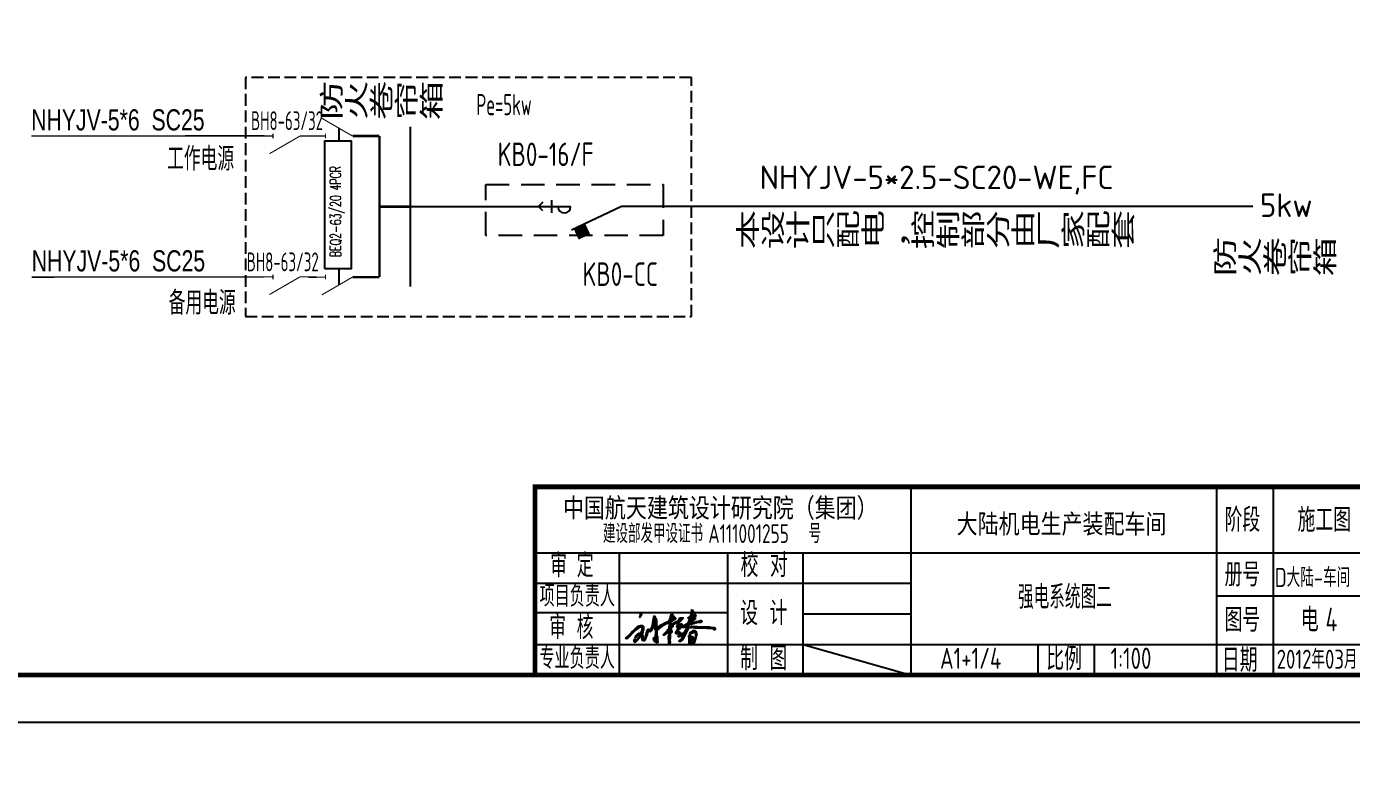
# Model space of a CAD drawing. Extents: x 2166032 to 5302137, y 581493 to 2416206.
# Drawn here: x 2878715 to 2906887, y 1048777 to 1064507 of the extents above; entities that cross this region are included whole.
import ezdxf
from ezdxf.enums import TextEntityAlignment as Align

# ---------------------------------------------------------------- set-up
doc = ezdxf.new("R2010")
doc.units = 0
doc.header["$LTSCALE"] = 1000
doc.header["$MEASUREMENT"] = 0
doc.linetypes.add('DASH', pattern=[0.35, 0.25, -0.1])
doc.linetypes.add('DASHED', pattern=[0.75, 0.5, -0.25])
for name, color, linetype in [('DOTLN', 2, 'Continuous'), ('EQUIP', 80, 'Continuous'), ('EQUIP-照明', 3, 'Continuous'), ('PUB_TEXT', 7, 'Continuous'), ('PUB_TITLE', 137, 'Continuous'), ('TEL_TEXT', 7, 'Continuous'), ('WIRE-动力', 2, 'Continuous'), ('电气', 3, 'Continuous'), ('表格', 7, 'Continuous')]:
    doc.layers.add(name, color=color, linetype=linetype)
doc.styles.add('-黑体', font='simhei.ttf', dxfattribs={"width": 0.8})
doc.styles.add('_HZTXT', font='！tssdeng.shx', dxfattribs={"width": 0.8, "bigfont": '！tssdchn.shx'})
doc.styles.add('_TEL_DIM', font='@tssdeng.shx', dxfattribs={"width": 0.8, "height": 3.5, "bigfont": '!tssdchn.shx'})
doc.styles.add('HZ', font='！tssdeng.shx', dxfattribs={"bigfont": '！tssdchn.shx'})
doc.styles.add('MONOTXT', font='tssdeng.shx', dxfattribs={"bigfont": 'tssdchn.shx'})
doc.styles.add('SIMPLEX', font='SIMPLEX.SHX')
doc.styles.add('TSSD_REIN', font='tssdeng.shx', dxfattribs={"width": 0.7, "bigfont": 'tssdchn.shx'})

# ---------------------------------------------------------------- blocks, each defined once
blk = doc.blocks.new('$图签$00000001')
blk.add_line((-123, 6.5), (-100, 0))
at = {"layer": 'PUB_TITLE'}
for p, q in [((-100, 0), (-100, 40)), ((-35, 0), (-35, 40)), ((-23, 0), (-23, 40)), ((-180, 26), (0, 26)), ((-162, 0), (-162, 26)), ((-139, 0), (-139, 26)), ((-123, 0), (-123, 26)), ((-180, 19.5), (-100, 19.5)), ((-35, 16.86), (0, 16.86)), ((-180, 13.28), (-139, 13.28)), ((-123, 13), (-100, 13)), ((-180, 6.5), (0, 6.5)), ((-73, 0), (-73, 6.5)), ((-61, 0), (-61, 6.5))]:
    blk.add_line(p, q, dxfattribs=at)
at = {"layer": 'PUB_TITLE', "const_width": 1}
blk.add_lwpolyline([(-180, 0), (-180, 40), (0, 40)], dxfattribs=at)
at = {"layer": 'PUB_TITLE'}
blk.add_lwpolyline([(0, 40), (-180, 40), (-180, 0), (0, 0)], close=True, dxfattribs=at)
at = {"layer": 'PUB_TEXT', "style": 'TSSD_REIN'}
for s, height, width, p in [('阶段', 5, 0.8, (-33.39, 30.46)), ('施工图', 5, 0.8, (-17.87, 30.46)), ('建设部发甲设证书', 4, 0.7, (-165.53, 28.06)), ('A111001255', 4, 0.7, (-143.13, 28.06)), ('号', 4, 0.7, (-121.8, 28.06)), ('审', 5, 0.75, (-176.74, 20.78)), ('定', 5, 0.75, (-171.1, 20.78)), ('校 对', 5, 0.8, (-136.27, 20.81)), ('册号', 5, 0.8, (-33.39, 18.85)), ('D大陆-车间', 4.05, 0.75, (-22.67, 18.71)), ('项目负责人', 4.5, 0.75, (-179.02, 14.53)), ('设 计', 5, 0.8, (-136.37, 10.62)), ('图号', 5, 0.8, (-33.39, 9.19)), ('电', 5, 0.8, (-17.17, 9.21)), ('审 核', 5, 0.75, (-176.96, 7.62)), ('专业负责人', 4.5, 0.75, (-179.03, 1.3)), ('制 图', 5, 0.8, (-136.37, 1.02)), ('A1+1/4', 4.5, 0.75, (-93.87, 1.3)), ('比例', 5, 0.8, (-71.29, 1.01)), ('1:100', 4.5, 0.75, (-57.61, 1.3)), ('日期', 5, 0.8, (-33.97, 0.67)), ('2012年03月', 4.05, 0.75, (-22.29, 1.33))]:
    blk.add_text(s, height=height, dxfattribs=dict(at, width=width)).set_placement(p)
at = {"layer": 'PUB_TITLE', "color": 7, "style": '-黑体', "width": 0.8}
blk.add_text('中国航天建筑设计研究院（集团）', height=4.0889, dxfattribs=at).set_placement((-174.05, 33.5))
blk.add_text('大陆机电生产装配车间', height=4.089, dxfattribs=at).set_placement((-68.03, 30.09), align=Align.CENTER)
blk = doc.blocks.new('刘桂春')
h = blk.add_hatch()
h.set_pattern_fill('ANSI37', color=256, scale=3, style=0)
h.set_pattern_definition([(45, (0, 0), (-3.367596045, 3.367596045), []), (135, (0, 0), (-3.367596045, -3.367596045), [])])
h.paths.add_polyline_path([(1369061, -138528), (1369058, -138536), (1369053, -138542), (1369048, -138553), (1369045, -138561), (1369048, -138565), (1369054, -138563), (1369059, -138554), (1369065, -138546), (1369071, -138534), (1369075, -138527), (1369075, -138516), (1369071, -138512), (1369066, -138506), (1369055, -138505), (1369049, -138506), (1369045, -138508), (1369045, -138512), (1369053, -138518), (1369057, -138521)], flags=17)
h.paths.add_polyline_path([(1369095, -138688), (1369086, -138679), (1369080, -138673), (1369068, -138673), (1369054, -138673), (1369048, -138679), (1369038, -138679), (1369028, -138684), (1369017, -138689), (1369002, -138702), (1368988, -138716), (1368971, -138734), (1368939, -138765), (1368920, -138785), (1368902, -138805), (1368895, -138812), (1368891, -138814), (1368881, -138820), (1368872, -138828), (1368862, -138837), (1368857, -138842), (1368869, -138850), (1368883, -138847), (1368893, -138838), (1368913, -138820), (1368946, -138779), (1368990, -138736), (1369038, -138702), (1369056, -138694), (1369064, -138694), (1369081, -138694), (1369081, -138726), (1369077, -138747), (1369068, -138758), (1369068, -138769), (1369056, -138769), (1369038, -138774), (1369015, -138793), (1369000, -138806), (1368989, -138828), (1368980, -138843), (1368986, -138843), (1368993, -138832), (1369010, -138814), (1369032, -138792), (1369049, -138793), (1369056, -138798), (1369045, -138813), (1369017, -138851), (1369009, -138860), (1368994, -138879), (1368985, -138885), (1368983, -138880), (1368983, -138863), (1368980, -138854), (1368975, -138861), (1368975, -138890), (1368986, -138898), (1368996, -138892), (1369017, -138869), (1369050, -138828), (1369068, -138813), (1369070, -138820), (1369080, -138855), (1369090, -138878), (1369111, -138878), (1369124, -138848), (1369145, -138795), (1369154, -138751), (1369164, -138750), (1369178, -138757), (1369205, -138742), (1369221, -138705), (1369235, -138629), (1369236, -138598), (1369244, -138587), (1369246, -138614), (1369253, -138629), (1369252, -138720), (1369250, -138729), (1369259, -138729), (1369258, -138853), (1369267, -138854), (1369268, -138885), (1369264, -138885), (1369251, -138875), (1369237, -138851), (1369237, -138834), (1369233, -138834), (1369229, -138851), (1369236, -138867), (1369244, -138887), (1369252, -138891), (1369260, -138895), (1369270, -138904), (1369281, -138904), (1369288, -138895), (1369288, -138886), (1369281, -138880), (1369281, -138816), (1369275, -138806), (1369275, -138743), (1369279, -138734), (1369314, -138705), (1369346, -138682), (1369431, -138637), (1369444, -138629), (1369444, -138683), (1369439, -138688), (1369438, -138711), (1369416, -138730), (1369416, -138740), (1369406, -138749), (1369365, -138790), (1369358, -138800), (1369370, -138800), (1369395, -138786), (1369416, -138772), (1369427, -138764), (1369438, -138765), (1369438, -138803), (1369431, -138810), (1369432, -138919), (1369442, -138925), (1369449, -138921), (1369452, -138894), (1369445, -138883), (1369446, -138853), (1369450, -138849), (1369450, -138772), (1369474, -138767), (1369474, -138743), (1369466, -138730), (1369466, -138702), (1369472, -138692), (1369486, -138692), (1369486, -138680), (1369480, -138677), (1369484, -138671), (1369542, -138634), (1369551, -138636), (1369548, -138649), (1369543, -138681), (1369539, -138696), (1369550, -138703), (1369560, -138700), (1369577, -138685), (1369581, -138679), (1369587, -138679), (1369587, -138684), (1369583, -138687), (1369562, -138705), (1369550, -138725), (1369539, -138743), (1369525, -138765), (1369525, -138778), (1369536, -138787), (1369568, -138773), (1369574, -138783), (1369564, -138800), (1369558, -138819), (1369570, -138826), (1369583, -138818), (1369600, -138802), (1369615, -138796), (1369631, -138780), (1369638, -138776), (1369642, -138780), (1369636, -138792), (1369615, -138826), (1369605, -138851), (1369584, -138869), (1369573, -138872), (1369573, -138884), (1369591, -138884), (1369610, -138869), (1369638, -138825), (1369666, -138773), (1369693, -138704), (1369693, -138680), (1369705, -138669), (1369767, -138649), (1369821, -138632), (1369854, -138632), (1369870, -138626), (1369870, -138614), (1369864, -138606), (1369850, -138609), (1369831, -138614), (1369799, -138621), (1369732, -138645), (1369709, -138652), (1369710, -138643), (1369723, -138635), (1369742, -138625), (1369765, -138604), (1369776, -138592), (1369785, -138591), (1369784, -138573), (1369775, -138574), (1369770, -138568), (1369776, -138563), (1369792, -138550), (1369792, -138539), (1369785, -138527), (1369765, -138526), (1369765, -138535), (1369744, -138544), (1369744, -138518), (1369756, -138507), (1369751, -138500), (1369751, -138491), (1369757, -138479), (1369749, -138467), (1369737, -138467), (1369738, -138486), (1369734, -138500), (1369729, -138511), (1369729, -138533), (1369724, -138544), (1369712, -138556), (1369706, -138565), (1369698, -138564), (1369690, -138568), (1369690, -138576), (1369698, -138584), (1369709, -138587), (1369704, -138602), (1369693, -138613), (1369700, -138614), (1369699, -138621), (1369694, -138630), (1369683, -138645), (1369667, -138653), (1369637, -138668), (1369614, -138680), (1369602, -138686), (1369602, -138699), (1369607, -138699), (1369632, -138699), (1369654, -138689), (1369676, -138683), (1369672, -138696), (1369663, -138724), (1369645, -138759), (1369630, -138765), (1369613, -138782), (1369591, -138794), (1369584, -138797), (1369580, -138795), (1369584, -138789), (1369586, -138780), (1369584, -138764), (1369576, -138757), (1369567, -138759), (1369556, -138763), (1369547, -138764), (1369544, -138758), (1369553, -138743), (1369570, -138726), (1369588, -138697), (1369608, -138666), (1369608, -138651), (1369598, -138651), (1369577, -138664), (1369560, -138678), (1369562, -138668), (1369566, -138646), (1369572, -138642), (1369577, -138620), (1369596, -138607), (1369630, -138572), (1369579, -138572), (1369563, -138606), (1369555, -138611), (1369528, -138624), (1369505, -138636), (1369481, -138653), (1369459, -138663), (1369457, -138624), (1369463, -138621), (1369498, -138599), (1369522, -138591), (1369523, -138574), (1369496, -138552), (1369492, -138536), (1369470, -138524), (1369465, -138533), (1369454, -138552), (1369454, -138570), (1369446, -138590), (1369438, -138611), (1369420, -138620), (1369379, -138640), (1369340, -138660), (1369307, -138683), (1369276, -138713), (1369268, -138632), (1369268, -138605), (1369260, -138580), (1369252, -138566), (1369252, -138554), (1369240, -138542), (1369233, -138562), (1369231, -138580), (1369227, -138611), (1369222, -138638), (1369218, -138663), (1369213, -138688), (1369204, -138711), (1369189, -138734), (1369180, -138734), (1369168, -138723), (1369157, -138720), (1369152, -138730), (1369143, -138746), (1369137, -138770), (1369128, -138808), (1369123, -138820), (1369118, -138838), (1369112, -138843), (1369112, -138851), (1369107, -138856), (1369101, -138856), (1369095, -138856), (1369095, -138836), (1369089, -138832), (1369089, -138814), (1369084, -138803), (1369084, -138775), (1369090, -138762), (1369090, -138745), (1369095, -138739), (1369095, -138717)])
h.paths.add_polyline_path([(1369424, -138744), (1369427, -138740), (1369432, -138735), (1369438, -138735), (1369438, -138744), (1369433, -138748), (1369426, -138748)], flags=16)
h.paths.add_polyline_path([(1369452, -138737), (1369455, -138735), (1369459, -138735), (1369461, -138737), (1369458, -138743), (1369454, -138742), (1369452, -138743)], flags=16)
h.paths.add_polyline_path([(1369729, -138574), (1369734, -138568), (1369735, -138561), (1369744, -138561), (1369751, -138560), (1369752, -138557), (1369755, -138557), (1369759, -138552), (1369762, -138552), (1369764, -138556), (1369760, -138560), (1369756, -138563), (1369752, -138565), (1369751, -138573), (1369744, -138573), (1369741, -138578), (1369736, -138580), (1369732, -138579)], flags=16)
h.paths.add_polyline_path([(1369775, -138702), (1369781, -138708), (1369887, -138708), (1369893, -138708), (1369903, -138706), (1369914, -138710), (1369928, -138711), (1369933, -138706), (1369939, -138712), (1370025, -138714), (1370031, -138729), (1370048, -138731), (1370050, -138716), (1370045, -138706), (1370034, -138699), (1370010, -138699), (1369982, -138697), (1369975, -138691), (1369821, -138691), (1369815, -138685), (1369775, -138685), (1369751, -138685), (1369732, -138686), (1369727, -138692), (1369717, -138694), (1369709, -138694), (1369702, -138699), (1369721, -138705), (1369729, -138703), (1369741, -138699), (1369751, -138701), (1369756, -138706), (1369771, -138706)])
h.paths.add_polyline_path([(1369700, -138854), (1369699, -138915), (1369708, -138922), (1369714, -138915), (1369722, -138910), (1369718, -138905), (1369714, -138905), (1369715, -138896), (1369719, -138896), (1369727, -138890), (1369729, -138894), (1369728, -138912), (1369731, -138922), (1369738, -138926), (1369758, -138925), (1369764, -138915), (1369771, -138903), (1369780, -138889), (1369784, -138877), (1369795, -138838), (1369803, -138818), (1369808, -138786), (1369802, -138778), (1369802, -138757), (1369784, -138746), (1369748, -138746), (1369732, -138761), (1369714, -138773), (1369708, -138777), (1369708, -138794), (1369708, -138804), (1369697, -138809)])
h.paths.add_polyline_path([(1369721, -138813), (1369721, -138793), (1369722, -138787), (1369729, -138779), (1369731, -138776), (1369740, -138777), (1369743, -138770), (1369762, -138771), (1369764, -138760), (1369786, -138761), (1369787, -138831), (1369781, -138835), (1369780, -138851), (1369780, -138857), (1369772, -138858), (1369768, -138845), (1369764, -138838), (1369760, -138835), (1369759, -138827), (1369747, -138825), (1369733, -138826), (1369726, -138829), (1369727, -138844), (1369722, -138842), (1369721, -138839)], flags=16)
h.paths.add_polyline_path([(1369733, -138845), (1369737, -138841), (1369747, -138844), (1369751, -138849), (1369751, -138857), (1369753, -138862), (1369757, -138864), (1369759, -138878), (1369759, -138893), (1369755, -138898), (1369751, -138900), (1369751, -138908), (1369747, -138914), (1369742, -138910), (1369736, -138905), (1369733, -138898), (1369735, -138888), (1369730, -138883), (1369728, -138877), (1369733, -138875), (1369734, -138859)], flags=16)
for p, q in [((1369049, -138506), (1369045, -138508)), ((1369045, -138508), (1369045, -138512)), ((1369045, -138512), (1369053, -138518)), ((1369048, -138553), (1369045, -138561)), ((1369045, -138561), (1369048, -138565)), ((1369053, -138542), (1369048, -138553)), ((1369048, -138565), (1369054, -138563)), ((1369055, -138505), (1369049, -138506)), ((1369053, -138518), (1369057, -138521)), ((1369058, -138536), (1369053, -138542)), ((1369054, -138563), (1369059, -138554)), ((1369066, -138506), (1369055, -138505)), ((1369057, -138521), (1369061, -138528)), ((1369061, -138528), (1369058, -138536)), ((1369059, -138554), (1369065, -138546)), ((1369065, -138546), (1369071, -138534)), ((1369071, -138512), (1369066, -138506)), ((1369075, -138516), (1369071, -138512)), ((1369071, -138534), (1369075, -138527)), ((1369075, -138527), (1369075, -138516)), ((1369231, -138580), (1369233, -138562)), ((1369233, -138562), (1369240, -138542)), ((1369240, -138542), (1369252, -138554)), ((1369252, -138554), (1369252, -138566)), ((1369252, -138566), (1369260, -138580)), ((1369454, -138552), (1369465, -138533)), ((1369454, -138570), (1369454, -138552)), ((1369465, -138533), (1369470, -138524)), ((1369470, -138524), (1369492, -138536)), ((1369492, -138536), (1369496, -138552)), ((1369496, -138552), (1369523, -138574)), ((1369690, -138568), (1369698, -138564)), ((1369690, -138576), (1369690, -138568)), ((1369698, -138564), (1369706, -138565)), ((1369706, -138565), (1369712, -138556)), ((1369712, -138556), (1369724, -138544)), ((1369724, -138544), (1369729, -138533)), ((1369729, -138511), (1369734, -138500)), ((1369729, -138533), (1369729, -138511)), ((1369734, -138568), (1369729, -138574)), ((1369734, -138500), (1369738, -138486)), ((1369735, -138561), (1369734, -138568)), ((1369744, -138561), (1369735, -138561)), ((1369738, -138486), (1369737, -138467)), ((1369737, -138467), (1369749, -138467)), ((1369756, -138507), (1369744, -138518)), ((1369744, -138518), (1369744, -138544)), ((1369744, -138544), (1369765, -138535)), ((1369751, -138560), (1369744, -138561)), ((1369749, -138467), (1369757, -138479)), ((1369757, -138479), (1369751, -138491)), ((1369751, -138491), (1369751, -138500)), ((1369751, -138500), (1369756, -138507)), ((1369752, -138557), (1369751, -138560)), ((1369751, -138573), (1369752, -138565)), ((1369755, -138557), (1369752, -138557)), ((1369752, -138565), (1369756, -138563)), ((1369759, -138552), (1369755, -138557)), ((1369756, -138563), (1369760, -138560)), ((1369762, -138552), (1369759, -138552)), ((1369760, -138560), (1369764, -138556)), ((1369764, -138556), (1369762, -138552)), ((1369765, -138535), (1369765, -138526)), ((1369765, -138526), (1369785, -138527)), ((1369776, -138563), (1369770, -138568)), ((1369770, -138568), (1369775, -138574)), ((1369792, -138550), (1369776, -138563)), ((1369785, -138527), (1369792, -138539)), ((1369792, -138539), (1369792, -138550)), ((1368939, -138765), (1368971, -138734)), ((1368990, -138736), (1368946, -138779)), ((1368971, -138734), (1368988, -138716)), ((1368988, -138716), (1369002, -138702)), ((1369038, -138702), (1368990, -138736)), ((1369002, -138702), (1369017, -138689)), ((1369017, -138689), (1369028, -138684)), ((1369028, -138684), (1369038, -138679)), ((1369038, -138679), (1369048, -138679)), ((1369056, -138694), (1369038, -138702)), ((1369048, -138679), (1369054, -138673)), ((1369054, -138673), (1369068, -138673)), ((1369064, -138694), (1369056, -138694)), ((1369081, -138694), (1369064, -138694)), ((1369068, -138673), (1369080, -138673)), ((1369077, -138747), (1369081, -138726)), ((1369080, -138673), (1369086, -138679)), ((1369081, -138726), (1369081, -138694)), ((1369086, -138679), (1369095, -138688)), ((1369095, -138739), (1369090, -138745)), ((1369090, -138745), (1369090, -138762)), ((1369095, -138688), (1369095, -138717)), ((1369095, -138717), (1369095, -138739)), ((1369143, -138746), (1369152, -138730)), ((1369152, -138730), (1369157, -138720)), ((1369157, -138720), (1369168, -138723)), ((1369168, -138723), (1369180, -138734)), ((1369205, -138742), (1369178, -138757)), ((1369180, -138734), (1369189, -138734)), ((1369189, -138734), (1369204, -138711)), ((1369204, -138711), (1369213, -138688)), ((1369221, -138705), (1369205, -138742)), ((1369213, -138688), (1369218, -138663)), ((1369218, -138663), (1369222, -138638)), ((1369235, -138629), (1369221, -138705)), ((1369222, -138638), (1369227, -138611)), ((1369227, -138611), (1369231, -138580)), ((1369236, -138598), (1369235, -138629)), ((1369244, -138587), (1369236, -138598)), ((1369246, -138614), (1369244, -138587)), ((1369253, -138629), (1369246, -138614)), ((1369250, -138729), (1369252, -138720)), ((1369259, -138729), (1369250, -138729)), ((1369252, -138720), (1369253, -138629)), ((1369258, -138853), (1369259, -138729)), ((1369260, -138580), (1369268, -138605)), ((1369268, -138605), (1369268, -138632)), ((1369268, -138632), (1369276, -138713)), ((1369279, -138734), (1369275, -138743)), ((1369275, -138743), (1369275, -138806)), ((1369276, -138713), (1369307, -138683)), ((1369314, -138705), (1369279, -138734)), ((1369307, -138683), (1369340, -138660)), ((1369346, -138682), (1369314, -138705)), ((1369340, -138660), (1369379, -138640)), ((1369431, -138637), (1369346, -138682)), ((1369379, -138640), (1369420, -138620)), ((1369406, -138749), (1369416, -138740)), ((1369416, -138730), (1369438, -138711)), ((1369416, -138740), (1369416, -138730)), ((1369420, -138620), (1369438, -138611)), ((1369427, -138740), (1369424, -138744)), ((1369424, -138744), (1369426, -138748)), ((1369432, -138735), (1369427, -138740)), ((1369444, -138629), (1369431, -138637)), ((1369438, -138735), (1369432, -138735)), ((1369433, -138748), (1369438, -138744)), ((1369438, -138611), (1369446, -138590)), ((1369438, -138711), (1369439, -138688)), ((1369438, -138744), (1369438, -138735)), ((1369439, -138688), (1369444, -138683)), ((1369444, -138683), (1369444, -138629)), ((1369446, -138590), (1369454, -138570)), ((1369455, -138735), (1369452, -138737)), ((1369452, -138737), (1369452, -138743)), ((1369452, -138743), (1369454, -138742)), ((1369454, -138742), (1369458, -138743)), ((1369459, -138735), (1369455, -138735)), ((1369463, -138621), (1369457, -138624)), ((1369457, -138624), (1369459, -138663)), ((1369458, -138743), (1369461, -138737)), ((1369459, -138663), (1369481, -138653)), ((1369461, -138737), (1369459, -138735)), ((1369498, -138599), (1369463, -138621)), ((1369472, -138692), (1369466, -138702)), ((1369466, -138702), (1369466, -138730)), ((1369466, -138730), (1369474, -138743)), ((1369486, -138692), (1369472, -138692)), ((1369474, -138743), (1369474, -138767)), ((1369484, -138671), (1369480, -138677)), ((1369480, -138677), (1369486, -138680)), ((1369481, -138653), (1369505, -138636)), ((1369542, -138634), (1369484, -138671)), ((1369486, -138680), (1369486, -138692)), ((1369522, -138591), (1369498, -138599)), ((1369505, -138636), (1369528, -138624)), ((1369523, -138574), (1369522, -138591)), ((1369525, -138765), (1369539, -138743)), ((1369528, -138624), (1369555, -138611)), ((1369539, -138696), (1369543, -138681)), ((1369550, -138703), (1369539, -138696)), ((1369539, -138743), (1369550, -138725)), ((1369551, -138636), (1369542, -138634)), ((1369543, -138681), (1369548, -138649)), ((1369553, -138743), (1369544, -138758)), ((1369548, -138649), (1369551, -138636)), ((1369560, -138700), (1369550, -138703)), ((1369550, -138725), (1369562, -138705)), ((1369570, -138726), (1369553, -138743)), ((1369555, -138611), (1369563, -138606)), ((1369560, -138678), (1369577, -138664)), ((1369562, -138668), (1369560, -138678)), ((1369577, -138685), (1369560, -138700)), ((1369566, -138646), (1369562, -138668)), ((1369562, -138705), (1369583, -138687)), ((1369563, -138606), (1369579, -138572)), ((1369572, -138642), (1369566, -138646)), ((1369588, -138697), (1369570, -138726)), ((1369577, -138620), (1369572, -138642)), ((1369596, -138607), (1369577, -138620)), ((1369577, -138664), (1369598, -138651)), ((1369581, -138679), (1369577, -138685)), ((1369579, -138572), (1369630, -138572)), ((1369587, -138679), (1369581, -138679)), ((1369583, -138687), (1369587, -138684)), ((1369587, -138684), (1369587, -138679)), ((1369608, -138666), (1369588, -138697)), ((1369630, -138572), (1369596, -138607)), ((1369598, -138651), (1369608, -138651)), ((1369602, -138686), (1369614, -138680)), ((1369602, -138699), (1369602, -138686)), ((1369607, -138699), (1369602, -138699)), ((1369632, -138699), (1369607, -138699)), ((1369608, -138651), (1369608, -138666)), ((1369614, -138680), (1369637, -138668)), ((1369654, -138689), (1369632, -138699)), ((1369637, -138668), (1369667, -138653)), ((1369645, -138759), (1369663, -138724)), ((1369676, -138683), (1369654, -138689)), ((1369663, -138724), (1369672, -138696)), ((1369693, -138704), (1369666, -138773)), ((1369667, -138653), (1369683, -138645)), ((1369672, -138696), (1369676, -138683)), ((1369683, -138645), (1369694, -138630)), ((1369698, -138584), (1369690, -138576)), ((1369693, -138613), (1369704, -138602)), ((1369700, -138614), (1369693, -138613)), ((1369705, -138669), (1369693, -138680)), ((1369693, -138680), (1369693, -138704)), ((1369694, -138630), (1369699, -138621)), ((1369709, -138587), (1369698, -138584)), ((1369699, -138621), (1369700, -138614)), ((1369702, -138699), (1369709, -138694)), ((1369721, -138705), (1369702, -138699)), ((1369704, -138602), (1369709, -138587)), ((1369767, -138649), (1369705, -138669)), ((1369710, -138643), (1369709, -138652)), ((1369709, -138652), (1369732, -138645)), ((1369709, -138694), (1369717, -138694)), ((1369723, -138635), (1369710, -138643)), ((1369719, -138610), (1369714, -138615)), ((1369714, -138616), (1369714, -138621)), ((1369714, -138621), (1369719, -138622)), ((1369717, -138694), (1369727, -138692)), ((1369724, -138604), (1369719, -138610)), ((1369719, -138622), (1369728, -138620)), ((1369729, -138703), (1369721, -138705)), ((1369742, -138625), (1369723, -138635)), ((1369734, -138604), (1369724, -138604)), ((1369727, -138692), (1369732, -138686)), ((1369728, -138620), (1369733, -138616)), ((1369729, -138574), (1369732, -138579)), ((1369741, -138699), (1369729, -138703)), ((1369732, -138579), (1369736, -138580)), ((1369732, -138645), (1369799, -138621)), ((1369732, -138686), (1369751, -138685)), ((1369733, -138616), (1369740, -138611)), ((1369737, -138600), (1369734, -138604)), ((1369734, -138604), (1369734, -138604)), ((1369736, -138580), (1369741, -138578)), ((1369741, -138600), (1369737, -138600)), ((1369740, -138611), (1369746, -138603)), ((1369741, -138578), (1369744, -138573)), ((1369746, -138603), (1369741, -138600)), ((1369751, -138701), (1369741, -138699)), ((1369765, -138604), (1369742, -138625)), ((1369744, -138573), (1369751, -138573)), ((1369751, -138685), (1369775, -138685)), ((1369756, -138706), (1369751, -138701)), ((1369771, -138706), (1369756, -138706)), ((1369776, -138592), (1369765, -138604)), ((1369821, -138632), (1369767, -138649)), ((1369775, -138702), (1369771, -138706)), ((1369775, -138574), (1369784, -138573)), ((1369775, -138685), (1369815, -138685)), ((1369781, -138708), (1369775, -138702)), ((1369785, -138591), (1369776, -138592)), ((1369887, -138708), (1369781, -138708)), ((1369784, -138573), (1369785, -138591)), ((1369799, -138621), (1369831, -138614)), ((1369815, -138685), (1369821, -138691)), ((1369854, -138632), (1369821, -138632)), ((1369821, -138691), (1369975, -138691)), ((1369831, -138614), (1369850, -138609)), ((1369850, -138609), (1369864, -138606)), ((1369870, -138626), (1369854, -138632)), ((1369864, -138606), (1369870, -138614)), ((1369870, -138614), (1369870, -138626)), ((1369893, -138708), (1369887, -138708)), ((1369903, -138706), (1369893, -138708)), ((1369914, -138710), (1369903, -138706)), ((1369928, -138711), (1369914, -138710)), ((1369933, -138706), (1369928, -138711)), ((1369939, -138712), (1369933, -138706)), ((1370025, -138714), (1369939, -138712)), ((1369975, -138691), (1369982, -138697)), ((1369982, -138697), (1370010, -138699)), ((1370010, -138699), (1370034, -138699)), ((1370031, -138729), (1370025, -138714)), ((1370048, -138731), (1370031, -138729)), ((1370034, -138699), (1370045, -138706)), ((1370045, -138706), (1370050, -138716)), ((1370050, -138716), (1370048, -138731)), ((1368857, -138842), (1368862, -138837)), ((1368869, -138850), (1368857, -138842)), ((1368862, -138837), (1368872, -138828)), ((1368883, -138847), (1368869, -138850)), ((1368872, -138828), (1368881, -138820)), ((1368881, -138820), (1368891, -138814)), ((1368893, -138838), (1368883, -138847)), ((1368891, -138814), (1368895, -138812)), ((1368913, -138820), (1368893, -138838)), ((1368895, -138812), (1368902, -138805)), ((1368902, -138805), (1368920, -138785)), ((1368946, -138779), (1368913, -138820)), ((1368920, -138785), (1368939, -138765)), ((1368975, -138861), (1368980, -138854)), ((1368975, -138890), (1368975, -138861)), ((1368986, -138898), (1368975, -138890)), ((1368980, -138843), (1368989, -138828)), ((1368986, -138843), (1368980, -138843)), ((1368980, -138854), (1368983, -138863)), ((1368983, -138863), (1368983, -138880)), ((1368983, -138880), (1368985, -138885)), ((1368985, -138885), (1368994, -138879)), ((1368993, -138832), (1368986, -138843)), ((1368996, -138892), (1368986, -138898)), ((1368989, -138828), (1369000, -138806)), ((1369010, -138814), (1368993, -138832)), ((1368994, -138879), (1369009, -138860)), ((1369017, -138869), (1368996, -138892)), ((1369000, -138806), (1369015, -138793)), ((1369009, -138860), (1369017, -138851)), ((1369032, -138792), (1369010, -138814)), ((1369015, -138793), (1369038, -138774)), ((1369017, -138851), (1369045, -138813)), ((1369050, -138828), (1369017, -138869)), ((1369049, -138793), (1369032, -138792)), ((1369038, -138774), (1369056, -138769)), ((1369045, -138813), (1369056, -138798)), ((1369056, -138798), (1369049, -138793)), ((1369068, -138813), (1369050, -138828)), ((1369056, -138769), (1369068, -138769)), ((1369068, -138758), (1369077, -138747)), ((1369068, -138769), (1369068, -138758)), ((1369070, -138820), (1369068, -138813)), ((1369080, -138855), (1369070, -138820)), ((1369090, -138878), (1369080, -138855)), ((1369090, -138762), (1369084, -138775)), ((1369084, -138775), (1369084, -138803)), ((1369084, -138803), (1369089, -138814)), ((1369089, -138814), (1369089, -138832)), ((1369089, -138832), (1369095, -138836)), ((1369111, -138878), (1369090, -138878)), ((1369095, -138836), (1369095, -138856)), ((1369095, -138856), (1369101, -138856)), ((1369101, -138856), (1369107, -138856)), ((1369107, -138856), (1369112, -138851)), ((1369124, -138848), (1369111, -138878)), ((1369112, -138843), (1369118, -138838)), ((1369112, -138851), (1369112, -138843)), ((1369118, -138838), (1369123, -138820)), ((1369123, -138820), (1369128, -138808)), ((1369145, -138795), (1369124, -138848)), ((1369128, -138808), (1369137, -138770)), ((1369137, -138770), (1369143, -138746)), ((1369154, -138751), (1369145, -138795)), ((1369164, -138750), (1369154, -138751)), ((1369178, -138757), (1369164, -138750)), ((1369229, -138851), (1369233, -138834)), ((1369236, -138867), (1369229, -138851)), ((1369233, -138834), (1369233, -138834)), ((1369233, -138834), (1369237, -138834)), ((1369244, -138887), (1369236, -138867)), ((1369237, -138834), (1369237, -138851)), ((1369237, -138851), (1369251, -138875)), ((1369252, -138891), (1369244, -138887)), ((1369251, -138875), (1369264, -138885)), ((1369260, -138895), (1369252, -138891)), ((1369267, -138854), (1369258, -138853)), ((1369270, -138904), (1369260, -138895)), ((1369264, -138885), (1369268, -138885)), ((1369268, -138885), (1369267, -138854)), ((1369281, -138904), (1369270, -138904)), ((1369275, -138806), (1369281, -138816)), ((1369281, -138816), (1369281, -138880)), ((1369281, -138880), (1369288, -138886)), ((1369288, -138895), (1369281, -138904)), ((1369288, -138886), (1369288, -138895)), ((1369358, -138800), (1369365, -138790)), ((1369370, -138800), (1369358, -138800)), ((1369365, -138790), (1369406, -138749)), ((1369395, -138786), (1369370, -138800)), ((1369416, -138772), (1369395, -138786)), ((1369427, -138764), (1369416, -138772)), ((1369426, -138748), (1369433, -138748)), ((1369438, -138765), (1369427, -138764)), ((1369431, -138810), (1369438, -138803)), ((1369432, -138919), (1369431, -138810)), ((1369442, -138925), (1369432, -138919)), ((1369438, -138803), (1369438, -138765)), ((1369449, -138921), (1369442, -138925)), ((1369446, -138853), (1369445, -138883)), ((1369445, -138883), (1369452, -138894)), ((1369450, -138849), (1369446, -138853)), ((1369452, -138894), (1369449, -138921)), ((1369474, -138767), (1369450, -138772)), ((1369450, -138772), (1369450, -138849)), ((1369525, -138778), (1369525, -138765)), ((1369536, -138787), (1369525, -138778)), ((1369568, -138773), (1369536, -138787)), ((1369544, -138758), (1369547, -138764)), ((1369547, -138764), (1369556, -138763)), ((1369556, -138763), (1369567, -138759)), ((1369558, -138819), (1369564, -138800)), ((1369570, -138826), (1369558, -138819)), ((1369564, -138800), (1369574, -138783)), ((1369567, -138759), (1369576, -138757)), ((1369574, -138783), (1369568, -138773)), ((1369583, -138818), (1369570, -138826)), ((1369573, -138872), (1369584, -138869)), ((1369573, -138884), (1369573, -138872)), ((1369591, -138884), (1369573, -138884)), ((1369576, -138757), (1369584, -138764)), ((1369584, -138789), (1369580, -138795)), ((1369580, -138795), (1369584, -138797)), ((1369600, -138802), (1369583, -138818)), ((1369584, -138764), (1369586, -138780)), ((1369586, -138780), (1369584, -138789)), ((1369584, -138797), (1369591, -138794)), ((1369584, -138869), (1369605, -138851)), ((1369591, -138794), (1369613, -138782)), ((1369610, -138869), (1369591, -138884)), ((1369615, -138796), (1369600, -138802)), ((1369605, -138851), (1369615, -138826)), ((1369638, -138825), (1369610, -138869)), ((1369613, -138782), (1369630, -138765)), ((1369631, -138780), (1369615, -138796)), ((1369615, -138826), (1369636, -138792)), ((1369630, -138765), (1369645, -138759)), ((1369638, -138776), (1369631, -138780)), ((1369636, -138792), (1369642, -138780)), ((1369666, -138773), (1369638, -138825)), ((1369642, -138780), (1369638, -138776)), ((1369708, -138804), (1369697, -138809)), ((1369697, -138809), (1369700, -138854)), ((1369700, -138854), (1369699, -138915)), ((1369699, -138915), (1369708, -138922)), ((1369714, -138773), (1369708, -138777)), ((1369708, -138777), (1369708, -138794)), ((1369708, -138794), (1369708, -138804)), ((1369708, -138922), (1369714, -138915)), ((1369732, -138761), (1369714, -138773)), ((1369714, -138905), (1369715, -138896)), ((1369718, -138905), (1369714, -138905)), ((1369714, -138915), (1369722, -138910)), ((1369715, -138896), (1369719, -138896)), ((1369722, -138910), (1369718, -138905)), ((1369719, -138896), (1369727, -138890)), ((1369721, -138793), (1369722, -138787)), ((1369721, -138813), (1369721, -138793)), ((1369721, -138839), (1369721, -138813)), ((1369722, -138842), (1369721, -138839)), ((1369722, -138787), (1369729, -138779)), ((1369727, -138844), (1369722, -138842)), ((1369733, -138826), (1369726, -138829)), ((1369726, -138829), (1369727, -138844)), ((1369727, -138890), (1369729, -138894)), ((1369728, -138877), (1369733, -138875)), ((1369730, -138883), (1369728, -138877)), ((1369729, -138894), (1369728, -138912)), ((1369728, -138912), (1369731, -138922)), ((1369729, -138779), (1369731, -138776)), ((1369735, -138888), (1369730, -138883)), ((1369731, -138776), (1369740, -138777)), ((1369748, -138746), (1369732, -138761)), ((1369747, -138825), (1369733, -138826)), ((1369733, -138845), (1369737, -138841)), ((1369734, -138859), (1369733, -138845)), ((1369733, -138875), (1369734, -138859)), ((1369733, -138898), (1369735, -138888)), ((1369736, -138905), (1369733, -138898)), ((1369742, -138910), (1369736, -138905)), ((1369737, -138841), (1369747, -138844)), ((1369740, -138777), (1369743, -138770)), ((1369747, -138914), (1369742, -138910)), ((1369743, -138770), (1369762, -138771)), ((1369759, -138827), (1369747, -138825)), ((1369747, -138844), (1369751, -138849)), ((1369751, -138908), (1369747, -138914)), ((1369784, -138746), (1369748, -138746)), ((1369751, -138849), (1369751, -138857)), ((1369751, -138857), (1369753, -138862)), ((1369755, -138898), (1369751, -138900)), ((1369751, -138900), (1369751, -138908)), ((1369753, -138862), (1369757, -138864)), ((1369759, -138893), (1369755, -138898)), ((1369757, -138864), (1369759, -138878)), ((1369758, -138925), (1369764, -138915)), ((1369760, -138835), (1369759, -138827)), ((1369759, -138878), (1369759, -138893)), ((1369764, -138838), (1369760, -138835)), ((1369762, -138771), (1369764, -138760)), ((1369764, -138760), (1369786, -138761)), ((1369768, -138845), (1369764, -138838)), ((1369764, -138915), (1369771, -138903)), ((1369772, -138858), (1369768, -138845)), ((1369771, -138903), (1369780, -138889)), ((1369780, -138857), (1369772, -138858)), ((1369781, -138835), (1369780, -138851)), ((1369780, -138851), (1369780, -138857)), ((1369780, -138889), (1369784, -138877)), ((1369787, -138831), (1369781, -138835)), ((1369802, -138757), (1369784, -138746)), ((1369784, -138877), (1369795, -138838)), ((1369786, -138761), (1369787, -138831)), ((1369795, -138838), (1369803, -138818)), ((1369802, -138778), (1369802, -138757)), ((1369808, -138786), (1369802, -138778)), ((1369803, -138818), (1369808, -138786)), ((1369731, -138922), (1369738, -138926)), ((1369738, -138926), (1369758, -138925))]:
    blk.add_line(p, q)
blk = doc.blocks.new('A$C7AF41362')
at = {"color": 3}
for points, const_width in [([(765, 49), (115, 425)], 23), ([(0, 49), (191, 49)], 23), ([(191, 99), (191, 0)], 25), ([(765, 49), (956, 49)], 23)]:
    blk.add_lwpolyline(points, dxfattribs=dict(at, const_width=const_width))

msp = doc.modelspace()

# ---------------------------------------------------------------- linework, layer by layer
msp.add_line((2886878.7, 1058983.4), (2886878.7, 1062374.7))
at = {"color": 7}
msp.add_line((2904788.7, 1060679.1), (2891363.4, 1060679.1), dxfattribs=at)
at = {"const_width": 53.6}
for points in [[(2886219.6, 1062179.1), (2885647.2, 1062179.1)], [(2886219.6, 1059179.1), (2886219.6, 1062179.1)], [(2886878.7, 1060679.1), (2886219.6, 1060679.1)], [(2886219.6, 1059179.1), (2885647.2, 1059179.1)]]:
    msp.add_lwpolyline(points, dxfattribs=at)
at = {"linetype": 'DASHED'}
msp.add_lwpolyline([(2888479.3, 1061150.4), (2892251.2, 1061150.4), (2892251.2, 1060064.5), (2888479.3, 1060064.5)], close=True, dxfattribs=at)
msp.add_circle((2604640.5, 1020101.3), 438608.5)
at = {"layer": 'DOTLN', "linetype": 'DASH'}
for p, q in [((2892852.3, 1063424.1), (2883370.4, 1063424.1)), ((2883370.4, 1063424.1), (2883370.4, 1058342.6)), ((2892852.3, 1058342.6), (2892852.3, 1063424.1)), ((2883370.4, 1058342.6), (2892852.3, 1058342.6))]:
    msp.add_line(p, q, dxfattribs=at)
at = {"layer": 'PUB_TITLE'}
msp.add_lwpolyline([(2803419.4, 1049721.6), (2908519.4, 1049721.6), (2908519.4, 1109121.6), (2803419.4, 1109121.6)], close=True, dxfattribs=at)
at = {"layer": 'PUB_TITLE', "const_width": 100}
msp.add_lwpolyline([(2805925.4, 1050721.6), (2907525.4, 1050721.6), (2907525.4, 1108121.6), (2805925.4, 1108121.6)], close=True, dxfattribs=at)
at = {"layer": 'WIRE-动力', "const_width": 30}
for points in [[(2883773.5, 1062183.6), (2878814.7, 1062179.1)], [(2884882.2, 1062179.1), (2884658.6, 1062179.1)], [(2883775.5, 1059182.2), (2878826.6, 1059179.1)], [(2884882.2, 1059179.1), (2884709.4, 1059179.1)]]:
    msp.add_lwpolyline(points, dxfattribs=at)
at = {"layer": '电气', "color": 3}
for p, q in [((2886878.7, 1060678.4), (2890284, 1060678.4)), ((2889690.9, 1060770.4), (2889599, 1060678.4)), ((2889690.9, 1060586.5), (2889599, 1060678.4)), ((2889877.8, 1060813.9), (2889877.8, 1060543)), ((2891367.4, 1060678.4), (2890299.6, 1060180.5))]:
    msp.add_line(p, q, dxfattribs=at)
at = {"layer": '电气', "color": 3, "const_width": 249.2}
msp.add_lwpolyline([(2890401.4, 1060090.3), (2890646.9, 1060204.8)], dxfattribs=at)
at = {"layer": '电气', "color": 3}
msp.add_arc((2890148.6, 1060678.4), 135.4, 180, 0, dxfattribs=at)
at = {"layer": '表格', "color": 0}
for p, q in [((2885361.1, 1062078.9), (2885361.1, 1062333)), ((2885361.1, 1062122.9), (2885361.1, 1062324.2)), ((2885361.1, 1062170.9), (2885361.1, 1062193.3)), ((2885361.1, 1059186.9), (2885361.1, 1059356)), ((2885361.1, 1059025.1), (2885361.1, 1059246.2))]:
    msp.add_line(p, q, dxfattribs=at)
msp.add_lwpolyline([(2885061.2, 1059356), (2885061.2, 1062078.9), (2885616.9, 1062078.9), (2885616.9, 1059356)], close=True, dxfattribs=at)

# ---------------------------------------------------------------- block references
at = {"xscale": 1.600000000093132, "yscale": 1.599999999976717, "zscale": 1.6}
msp.add_blockref('刘桂春', (701278.7, 1273651.8), dxfattribs=at)
at = {"layer": 'EQUIP'}
msp.add_blockref('A$C7AF41362', (2884882.2, 1062129.6), dxfattribs=at)
at = {"layer": 'EQUIP', "xscale": -1, "rotation": 180}
for p in [(2883767, 1062228.5), (2883767, 1059234.7), (2884882.2, 1059228.5)]:
    msp.add_blockref('A$C7AF41362', p, dxfattribs=at)
at = {"layer": 'PUB_TITLE', "xscale": 100, "yscale": 100, "zscale": 100}
msp.add_blockref('$图签$00000001', (2907525.4, 1050721.6), dxfattribs=at)

# ---------------------------------------------------------------- texts
at = {"color": 0, "style": '_TEL_DIM', "width": 0.6}
msp.add_text('Pe=5kw', height=450, dxfattribs=at).set_placement((2888279.2, 1062621.6))
for s, height, style, width, p in [('BH8-63/32', 400, '_TEL_DIM', 0.6, (2883489.2, 1062305, -226.7)), ('KB0-16/F', 500, 'MONOTXT', 0.75, (2888732.6, 1061540.7)), ('BH8-63/32', 400, '_TEL_DIM', 0.6, (2883397.4, 1059303.7, -226.7)), ('KB0-CC', 500, 'MONOTXT', 0.75, (2890537.2, 1058993.1))]:
    msp.add_text(s, height=height, dxfattribs=dict(style=style, width=width)).set_placement(p)
at = {"style": 'SIMPLEX', "width": 0.65}
msp.add_text('BEQ2-63/20 4PCR', height=225, rotation=90, dxfattribs=at).set_placement((2885400.1, 1059604.6))
at = {"style": 'MONOTXT'}
for s, p in [('NHYJV-5*2.5-SC20-WE,FC', (2894304.2, 1061050.5)), ('5kw', (2904940.9, 1060457.6))]:
    msp.add_text(s, height=500, dxfattribs=at).set_placement(p)
at = {"layer": 'EQUIP-照明', "style": 'HZ', "width": 0.75}
for s, p in [('工作电源', (2881704.7, 1061444.8)), ('备用电源', (2881737.5, 1058382.4))]:
    msp.add_text(s, height=500, dxfattribs=at).set_placement(p)
at = {"layer": 'PUB_TEXT', "style": 'TSSD_REIN', "width": 0.7}
for s, p in [('强电系统图二', (2899795.6, 1052129.4)), ('4', (2906336.1, 1051651.7))]:
    msp.add_text(s, height=500, dxfattribs=at).set_placement(p)
at = {"layer": 'TEL_TEXT'}
for s, height, style, width, p in [('防火卷帘箱', 700, '_TEL_DIM', 0.8, (2884926.4, 1062549)), ('NHYJV-5*6  SC25', 450, '_HZTXT', 0.75, (2878814.7, 1062297.3)), ('本设计只配电，控制部分由厂家配套', 700, '_TEL_DIM', 0.8, (2893781.8, 1059803.8)), ('防火卷帘箱', 700, '_TEL_DIM', 0.8, (2903924.4, 1059227.6)), ('NHYJV-5*6  SC25', 450, '_HZTXT', 0.75, (2878826.6, 1059300.6))]:
    msp.add_text(s, height=height, dxfattribs=dict(at, style=style, width=width)).set_placement(p)

doc.saveas('drawing.dxf')
